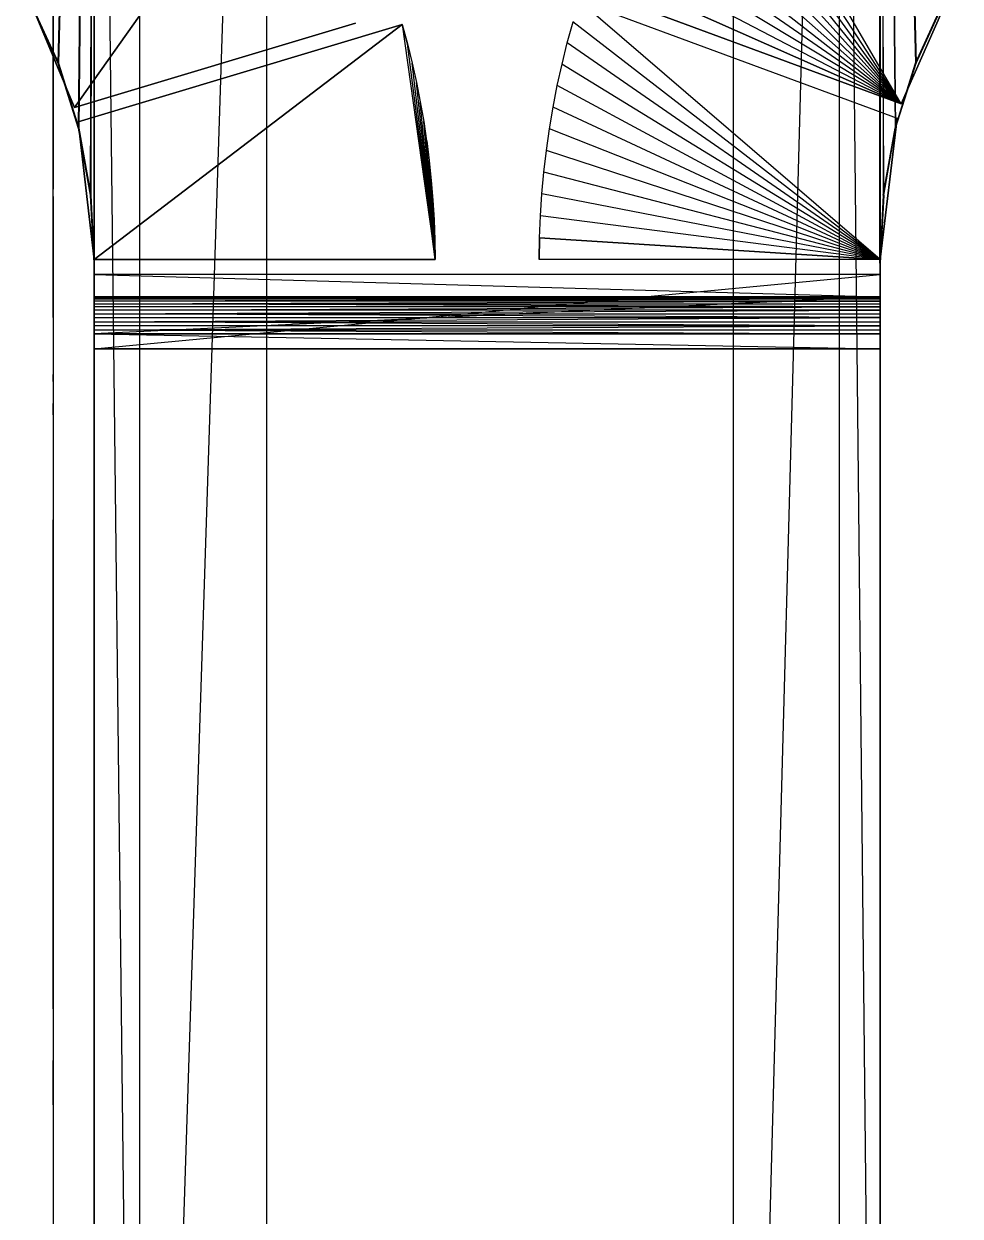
# Model space of a CAD drawing. Extents: x -41 to 47, y -35.8 to 51.3.
# Drawn here: x 16.283 to 17.546, y 42.641 to 44.248 of the extents above; entities that cross this region are included whole.
import ezdxf

# ---------------------------------------------------------------- set-up
doc = ezdxf.new("R2010")
doc.units = 0
doc.header["$MEASUREMENT"] = 0
doc.layers.add('PYDXF', color=8, linetype='CONTINUOUS')

msp = doc.modelspace()

# ---------------------------------------------------------------- linework, layer by layer
at = {"layer": 'PYDXF'}
for p, q in [((16.3771, 46.0954), (16.3289, 44.1951)), ((16.3778, 46.0954), (16.3295, 44.1951)), ((16.3771, 46.0954), (16.3563, 44.1074)), ((16.3778, 46.0954), (16.357, 44.1074)), ((16.3771, 46.0954), (16.3725, 44.0171)), ((16.3778, 46.0954), (16.3731, 44.0171)), ((16.3771, 46.0954), (16.3771, 43.9254)), ((16.3771, 46.0954), (16.3778, 43.9254)), ((16.3778, 46.0954), (16.3778, 43.9254)), ((16.3778, 46.0954), (16.3778, 40.7954)), ((16.3778, 40.7954), (16.3778, 46.0954)), ((16.3778, 46.0954), (16.4388, 40.7954)), ((16.4388, 46.0954), (16.4388, 40.7954)), ((16.6102, 46.0954), (16.4388, 40.7954)), ((16.6102, 46.0954), (16.6102, 40.7954)), ((17.24, 40.7954), (17.24, 46.0954)), ((17.24, 40.7954), (17.3825, 46.0954)), ((17.3825, 46.0954), (17.4378, 40.7954)), ((17.3825, 46.0954), (17.3825, 40.7954)), ((17.4371, 43.9254), (17.4371, 46.0954)), ((17.4371, 46.0954), (17.4417, 44.0171)), ((17.4378, 46.0954), (17.4371, 43.9254)), ((17.4371, 46.0954), (17.4579, 44.1074)), ((17.4371, 46.0954), (17.4853, 44.1951)), ((17.4378, 46.0954), (17.4378, 43.9254)), ((17.4424, 44.0171), (17.4378, 46.0954)), ((17.4378, 46.0954), (17.486, 44.1951)), ((17.4378, 46.0954), (17.4585, 44.1074)), ((17.4378, 46.0954), (17.4378, 40.7954)), ((17.4378, 40.7954), (17.4378, 46.0954)), ((17.4658, 44.1402), (17.2273, 44.5501)), ((17.4658, 44.1402), (17.2134, 44.5289)), ((16.6149, 44.5082), (16.3511, 44.1352)), ((16.3512, 44.1352), (16.6149, 44.5082)), ((17.4658, 44.1402), (17.2001, 44.5073)), ((17.4658, 44.1402), (17.1872, 44.4855)), ((16.3225, 44.2057), (16.3225, 44.4706)), ((16.3225, 44.4706), (16.3225, 44.2125)), ((17.4658, 44.1402), (17.1748, 44.4633)), ((17.4658, 44.1402), (17.1629, 44.4409)), ((17.4658, 44.1402), (17.1516, 44.4183)), ((17.4658, 44.1402), (17.1407, 44.3953)), ((17.4658, 44.1402), (17.1304, 44.3722)), ((17.4658, 44.1402), (17.1206, 44.3488)), ((17.4658, 44.1402), (17.1113, 44.3252)), ((17.4658, 44.1402), (17.5455, 44.3208)), ((17.5455, 44.3208), (17.4658, 44.1402)), ((16.3511, 44.1352), (16.2829, 44.2989)), ((16.283, 44.2989), (16.3512, 44.1352)), ((17.1026, 44.3014), (17.4658, 44.1402)), ((17.4658, 44.1402), (17.1026, 44.3014)), ((16.2906, 44.2785), (16.3289, 44.1951)), ((16.2912, 44.2785), (16.3295, 44.1951)), ((16.2912, 44.2785), (16.3289, 44.1951)), ((17.4378, 43.9302), (17.0319, 44.2792)), ((17.0319, 44.2792), (17.4605, 44.1208)), ((17.4658, 44.1402), (17.0944, 44.2774)), ((17.0944, 44.2774), (17.4658, 44.1402)), ((17.4853, 44.1951), (17.5236, 44.2785)), ((17.486, 44.1951), (17.5243, 44.2785)), ((17.486, 44.1951), (17.5236, 44.2785)), ((16.3225, 44.2125), (16.3225, 44.2537)), ((16.3511, 44.1352), (16.7301, 44.2491)), ((16.7301, 44.2491), (16.3512, 44.1352)), ((16.7931, 44.2471), (16.3562, 44.1159)), ((16.3562, 44.1159), (16.7932, 44.2471)), ((16.7931, 44.2471), (16.3777, 43.9302)), ((16.3777, 43.9302), (16.7932, 44.2471)), ((16.7931, 44.2471), (16.8376, 43.9302)), ((16.7931, 44.2471), (16.8001, 44.2213)), ((16.8001, 44.2213), (16.7932, 44.2471)), ((17.0157, 44.2224), (17.0235, 44.2509)), ((17.4378, 43.9302), (17.0234, 44.2509)), ((16.3225, 44.1855), (16.3225, 44.2125)), ((16.3225, 44.2125), (16.3225, 44.2057)), ((16.8001, 44.2213), (16.8065, 44.1953)), ((16.8376, 43.9302), (16.8001, 44.2213)), ((17.0087, 44.1937), (17.0157, 44.2224)), ((17.4378, 43.9302), (17.0157, 44.2224)), ((16.3225, 44.2057), (16.3225, 44.1922)), ((16.3289, 44.1951), (16.3563, 44.1074)), ((16.3289, 44.1951), (16.3295, 44.1951)), ((16.3295, 44.1951), (16.357, 44.1074)), ((16.3295, 44.1951), (16.3563, 44.1074)), ((16.8065, 44.1953), (16.8123, 44.1692)), ((16.8376, 43.9302), (16.8065, 44.1953)), ((17.0023, 44.1648), (17.0087, 44.1937)), ((17.4378, 43.9302), (17.0086, 44.1937)), ((17.4579, 44.1074), (17.4853, 44.1951)), ((17.4585, 44.1074), (17.486, 44.1951)), ((17.4585, 44.1074), (17.4853, 44.1951)), ((17.486, 44.1951), (17.4853, 44.1951)), ((16.3225, 44.1922), (16.3225, 44.1855)), ((16.3225, 44.0154), (16.3225, 44.1922)), ((16.3225, 44.0254), (16.3225, 44.1855)), ((16.3225, 44.1855), (16.3225, 44.0254)), ((16.8123, 44.1692), (16.8175, 44.143)), ((16.8376, 43.9302), (16.8123, 44.1692)), ((16.9967, 44.1359), (17.0023, 44.1648)), ((17.4378, 43.9302), (17.0023, 44.1648)), ((16.8376, 43.9302), (16.8175, 44.143)), ((16.8175, 44.143), (16.8221, 44.1166)), ((16.9918, 44.1067), (16.9967, 44.1359)), ((17.4378, 43.9302), (16.9967, 44.1359)), ((16.3777, 43.9302), (16.3562, 44.1159)), ((16.3563, 44.1159), (16.3777, 43.9302)), ((16.8376, 43.9302), (16.8221, 44.1166)), ((16.8221, 44.1166), (16.8261, 44.0902)), ((17.4378, 43.9302), (17.4605, 44.1208)), ((17.4605, 44.1208), (17.4378, 43.9302)), ((16.3563, 44.1074), (16.3725, 44.0171)), ((16.3563, 44.1074), (16.357, 44.1074)), ((16.357, 44.1074), (16.3731, 44.0171)), ((16.357, 44.1074), (16.3725, 44.0171)), ((16.9877, 44.0775), (16.9918, 44.1067)), ((17.4378, 43.9302), (16.9918, 44.1067)), ((17.4417, 44.0171), (17.4579, 44.1074)), ((17.4424, 44.0171), (17.4585, 44.1074)), ((17.4424, 44.0171), (17.4579, 44.1074)), ((17.4579, 44.1074), (17.4585, 44.1074)), ((16.8376, 43.9302), (16.8261, 44.0902)), ((16.8262, 44.0902), (16.8296, 44.0637)), ((16.9842, 44.0482), (16.9877, 44.0775)), ((17.4378, 43.9302), (16.9877, 44.0775)), ((16.8296, 44.0637), (16.8324, 44.0371)), ((16.8376, 43.9302), (16.8296, 44.0637)), ((16.8324, 44.0371), (16.8346, 44.0104)), ((16.8376, 43.9302), (16.8324, 44.0371)), ((16.9816, 44.0187), (16.9843, 44.0482)), ((17.4378, 43.9302), (16.9842, 44.0482)), ((16.3225, 43.9254), (16.3225, 44.0254)), ((16.3225, 44.0154), (16.3225, 44.0254)), ((16.3725, 44.0171), (16.3771, 43.9254)), ((16.3725, 44.0171), (16.3731, 44.0171)), ((16.3731, 44.0171), (16.3778, 43.9254)), ((16.3731, 44.0171), (16.3771, 43.9254)), ((16.9796, 43.9893), (16.9815, 44.0187)), ((17.4378, 43.9302), (16.9815, 44.0187)), ((17.4417, 44.0171), (17.4371, 43.9254)), ((17.4424, 44.0171), (17.4378, 43.9254)), ((17.4417, 44.0171), (17.4378, 43.9254)), ((17.4424, 44.0171), (17.4417, 44.0171)), ((16.3225, 44.0154), (16.3225, 43.9254)), ((16.3225, 43.9254), (16.3225, 44.0154)), ((16.8346, 44.0104), (16.8362, 43.9837)), ((16.8376, 43.9302), (16.8346, 44.0104)), ((16.9784, 43.9598), (16.9796, 43.9893)), ((17.4378, 43.9302), (16.9796, 43.9893)), ((16.8362, 43.9837), (16.8372, 43.957)), ((16.8376, 43.9302), (16.8362, 43.9837)), ((16.8376, 43.9302), (16.8372, 43.957)), ((16.8373, 43.957), (16.8377, 43.9302)), ((16.9784, 43.9598), (16.9779, 43.9302)), ((16.9779, 43.9302), (16.9784, 43.9598)), ((16.9784, 43.9598), (17.4378, 43.9302)), ((17.4378, 43.9302), (16.9784, 43.9598)), ((16.3225, 43.8654), (16.3225, 43.9254)), ((16.3225, 43.9254), (16.3225, 43.852)), ((16.3225, 43.9254), (16.3226, 43.8873)), ((16.3225, 43.9254), (16.3226, 43.8616)), ((16.3225, 43.9254), (16.3226, 43.9029)), ((16.3225, 43.9254), (16.3226, 43.9081)), ((16.3225, 43.9254), (16.3226, 43.8656)), ((16.3225, 43.9254), (16.3226, 43.8643)), ((16.3225, 43.9254), (16.3226, 43.8793)), ((16.3225, 43.9254), (16.3226, 43.893)), ((16.3225, 43.9254), (16.3226, 43.9044)), ((16.3225, 43.9254), (16.3226, 43.8578)), ((16.3225, 43.9254), (16.3226, 43.8995)), ((16.3225, 43.9254), (16.3226, 43.9113)), ((16.3225, 43.9254), (16.3226, 43.8769)), ((16.3225, 43.9254), (16.3226, 43.9055)), ((16.3225, 43.9254), (16.3226, 43.8912)), ((16.3225, 43.9254), (16.3226, 43.904)), ((16.3225, 43.9254), (16.3225, 43.8566)), ((16.3225, 43.9254), (16.3226, 43.898)), ((16.3225, 43.9254), (16.3226, 43.9102)), ((16.3225, 43.9254), (16.3226, 43.8761)), ((16.3225, 43.9254), (16.3226, 43.9049)), ((16.3225, 43.9254), (16.3225, 43.8542)), ((16.3226, 43.9125), (16.3225, 43.9254)), ((16.3225, 43.9254), (16.3226, 43.8965)), ((16.3225, 43.9254), (16.3225, 43.8654)), ((16.3225, 43.9254), (16.3226, 43.881)), ((16.3225, 43.9254), (16.3226, 43.8604)), ((16.3225, 43.9254), (16.3226, 43.9019)), ((16.3225, 43.9254), (16.3226, 43.8785)), ((16.3225, 43.9254), (16.3226, 43.9071)), ((16.3225, 43.9254), (16.3226, 43.8948)), ((16.3225, 43.9254), (16.3226, 43.8801)), ((16.3225, 43.9254), (16.3226, 43.8591)), ((16.3226, 43.8819), (16.3225, 43.9254)), ((16.3225, 43.9254), (16.3226, 43.9008)), ((16.3225, 43.9254), (16.3226, 43.8777)), ((16.3225, 43.9254), (16.3226, 43.9063)), ((16.3226, 43.8854), (16.3225, 43.9254)), ((16.3225, 43.9254), (16.3225, 43.8754)), ((16.3225, 43.9254), (16.3225, 43.8531)), ((16.3225, 43.9254), (16.3226, 43.8893)), ((16.3225, 43.9254), (16.3226, 43.8629)), ((16.3225, 43.9254), (16.3226, 43.9037)), ((16.3225, 43.9254), (16.3225, 43.8554)), ((16.3225, 43.9254), (16.3226, 43.9091)), ((16.3226, 43.9254), (16.3226, 43.9125)), ((16.3226, 43.9254), (16.3226, 43.9137)), ((16.3778, 43.9254), (16.3771, 43.9254)), ((16.3777, 43.9302), (16.8376, 43.9302)), ((16.8377, 43.9302), (16.3777, 43.9302)), ((17.4378, 43.9302), (16.9779, 43.9302)), ((17.4378, 43.9254), (17.4371, 43.9254)), ((16.3226, 43.9125), (16.3226, 43.9137)), ((16.3226, 43.9125), (16.3226, 43.9113)), ((16.3226, 43.9113), (16.3226, 43.9102)), ((16.3226, 43.9102), (16.3226, 43.9091)), ((16.3226, 43.9091), (16.3226, 43.9081)), ((16.3226, 43.9081), (16.3226, 43.9071)), ((16.3226, 43.9071), (16.3226, 43.9063)), ((16.3226, 43.9063), (16.3226, 43.9055)), ((16.3226, 43.9055), (16.3226, 43.9049)), ((16.3226, 43.9049), (16.3226, 43.9044)), ((16.3226, 43.9044), (16.3226, 43.904)), ((16.3226, 43.904), (16.3226, 43.9037)), ((16.3226, 43.9037), (16.3226, 43.9029)), ((16.3778, 43.91), (16.3778, 43.83)), ((16.3778, 43.91), (16.3778, 43.81)), ((16.3778, 43.91), (16.3778, 43.88)), ((16.3778, 43.88), (16.3778, 43.91)), ((17.4378, 43.91), (16.3778, 43.91)), ((16.3778, 43.91), (17.4378, 43.88)), ((16.3778, 43.81), (17.4378, 43.91)), ((17.4378, 43.91), (17.4378, 43.83)), ((17.4378, 43.91), (17.4378, 43.81)), ((17.4378, 43.88), (17.4378, 43.91)), ((17.4378, 43.91), (17.4378, 43.88)), ((16.3226, 43.9029), (16.3226, 43.9019)), ((16.3226, 43.9019), (16.3226, 43.9008)), ((16.3226, 43.9008), (16.3226, 43.8995)), ((16.3226, 43.8995), (16.3226, 43.898)), ((16.3226, 43.898), (16.3226, 43.8965)), ((16.3226, 43.8965), (16.3226, 43.8948)), ((16.3226, 43.8948), (16.3226, 43.893)), ((16.3226, 43.893), (16.3226, 43.8912)), ((16.3226, 43.8912), (16.3226, 43.8893)), ((16.3226, 43.8893), (16.3226, 43.8873)), ((16.3225, 43.8654), (16.3225, 43.8754)), ((16.3226, 43.8854), (16.3226, 43.8873)), ((16.3226, 43.8854), (16.3226, 43.8819)), ((16.3226, 43.8827), (16.3226, 43.8854)), ((16.3226, 43.8845), (16.3226, 43.8854)), ((16.3226, 43.8845), (16.3226, 43.8836)), ((16.3226, 43.8845), (16.3226, 43.8827)), ((16.3226, 43.8827), (16.3226, 43.8836)), ((16.3226, 43.8827), (16.3226, 43.8819)), ((16.3226, 43.8819), (16.3226, 43.881)), ((16.3226, 43.881), (16.3226, 43.8801)), ((16.3226, 43.8801), (16.3226, 43.8793)), ((16.3226, 43.8793), (16.3226, 43.8785)), ((16.3226, 43.8785), (16.3226, 43.8777)), ((16.3226, 43.8777), (16.3226, 43.8769)), ((16.3226, 43.8769), (16.3226, 43.8761)), ((16.3226, 43.8761), (16.3226, 43.8754)), ((16.3226, 43.8754), (16.3226, 43.8656)), ((17.4378, 43.88), (16.3778, 43.88)), ((16.3778, 43.88), (17.4378, 43.88)), ((16.3778, 43.83), (16.3778, 43.88)), ((16.3778, 43.88), (16.3778, 43.8706)), ((16.3778, 43.88), (16.3778, 43.852)), ((16.3778, 43.88), (16.3778, 43.8666)), ((16.3778, 43.8787), (16.3778, 43.88)), ((16.3778, 43.88), (16.3778, 43.8354)), ((16.3778, 43.88), (16.3778, 43.8465)), ((16.3778, 43.88), (16.3778, 43.8572)), ((17.4378, 43.88), (16.3778, 43.83)), ((16.3778, 43.88), (16.3778, 43.874)), ((16.3778, 43.8787), (17.4378, 43.88)), ((16.3778, 43.88), (16.3778, 43.841)), ((16.3778, 43.88), (16.3778, 43.8621)), ((16.3778, 43.88), (16.3778, 43.8767)), ((16.3778, 43.8787), (17.4378, 43.8787)), ((17.4378, 43.8787), (16.3778, 43.8767)), ((16.3778, 43.8767), (16.3778, 43.8787)), ((16.3778, 43.874), (16.3778, 43.8767)), ((17.4378, 43.8767), (16.3778, 43.8767)), ((17.4378, 43.8767), (16.3778, 43.874)), ((16.3778, 43.8706), (16.3778, 43.874)), ((17.4378, 43.874), (16.3778, 43.874)), ((16.3778, 43.8706), (17.4378, 43.874)), ((17.4378, 43.88), (17.4378, 43.8354)), ((17.4378, 43.88), (17.4378, 43.8666)), ((17.4378, 43.88), (17.4378, 43.83)), ((17.4378, 43.88), (17.4378, 43.8706)), ((17.4378, 43.88), (17.4378, 43.852)), ((17.4378, 43.88), (17.4378, 43.8767)), ((17.4378, 43.88), (17.4378, 43.841)), ((17.4378, 43.88), (17.4378, 43.8621)), ((17.4378, 43.88), (17.4378, 43.8572)), ((17.4378, 43.88), (17.4378, 43.874)), ((17.4378, 43.88), (17.4378, 43.8787)), ((17.4378, 43.88), (17.4378, 43.8465)), ((17.4378, 43.8787), (17.4378, 43.8767)), ((17.4378, 43.874), (17.4378, 43.8767)), ((17.4378, 43.8706), (17.4378, 43.874)), ((16.3225, 43.852), (16.3225, 43.8654)), ((16.3225, 43.8654), (16.3225, 43.8509)), ((16.3225, 43.8654), (16.3225, 43.7754)), ((16.3226, 43.8656), (16.3226, 43.8654)), ((16.3226, 43.8654), (16.3226, 43.8643)), ((16.3226, 43.8643), (16.3226, 43.8629)), ((16.3226, 43.8629), (16.3226, 43.8616)), ((16.3226, 43.8616), (16.3226, 43.8604)), ((16.3226, 43.8604), (16.3226, 43.8591)), ((16.3226, 43.8591), (16.3226, 43.8578)), ((16.3226, 43.8578), (16.3225, 43.8566)), ((16.3225, 43.8566), (16.3225, 43.8554)), ((16.3778, 43.8666), (16.3778, 43.8706)), ((17.4378, 43.8666), (16.3778, 43.8706)), ((16.3778, 43.8706), (17.4378, 43.8706)), ((16.3778, 43.8621), (16.3778, 43.8666)), ((16.3778, 43.8621), (17.4378, 43.8666)), ((17.4378, 43.8666), (16.3778, 43.8666)), ((16.3778, 43.8572), (16.3778, 43.8621)), ((17.4378, 43.8621), (16.3778, 43.8621)), ((16.3778, 43.8572), (17.4378, 43.8621)), ((16.3778, 43.852), (16.3778, 43.8572)), ((16.3778, 43.8572), (17.4378, 43.8572)), ((17.4378, 43.852), (16.3778, 43.8572)), ((17.4378, 43.8666), (17.4378, 43.8706)), ((17.4378, 43.8621), (17.4378, 43.8666)), ((17.4378, 43.8572), (17.4378, 43.8621)), ((17.4378, 43.852), (17.4378, 43.8572)), ((16.3225, 43.8554), (16.3225, 43.8542)), ((16.3225, 43.8542), (16.3225, 43.8531)), ((16.3225, 43.8531), (16.3225, 43.852)), ((16.3225, 43.852), (16.3225, 43.8509)), ((16.3225, 43.8509), (16.3225, 43.7754)), ((16.3778, 43.8465), (16.3778, 43.852)), ((16.3778, 43.8465), (17.4378, 43.852)), ((16.3778, 43.852), (17.4378, 43.852)), ((16.3778, 43.841), (16.3778, 43.8465)), ((16.3778, 43.8465), (17.4378, 43.8465)), ((17.4378, 43.841), (16.3778, 43.8465)), ((16.3778, 43.8354), (16.3778, 43.841)), ((17.4378, 43.841), (16.3778, 43.841)), ((16.3778, 43.8354), (17.4378, 43.841)), ((17.4378, 43.8465), (17.4378, 43.852)), ((17.4378, 43.841), (17.4378, 43.8465)), ((17.4378, 43.8354), (17.4378, 43.841)), ((16.3778, 43.8354), (16.3778, 43.83)), ((16.3778, 43.8354), (17.4378, 43.8354)), ((16.3778, 43.8354), (17.4378, 43.83)), ((16.3778, 43.81), (16.3778, 43.83)), ((17.4378, 43.83), (16.3778, 43.83)), ((16.3778, 43.83), (17.4378, 43.81)), ((16.3778, 43.83), (17.4378, 43.83)), ((17.4378, 43.8354), (17.4378, 43.83)), ((17.4378, 43.83), (17.4378, 43.8354)), ((17.4378, 43.81), (17.4378, 43.83)), ((16.3778, 43.81), (17.4378, 43.81)), ((17.4378, 43.81), (16.3778, 43.81)), ((16.3225, 43.7811), (16.3225, 43.7661)), ((16.3225, 43.7754), (16.3225, 42.9201)), ((16.3225, 43.7661), (16.3225, 43.7754)), ((16.3225, 43.7754), (16.3225, 43.7211)), ((16.3225, 43.7754), (16.3225, 43.7661)), ((16.3225, 43.7661), (16.3225, 43.5793)), ((16.3225, 43.7661), (16.3225, 43.7361)), ((16.3225, 43.7348), (16.3225, 43.7361)), ((16.3225, 43.7335), (16.3225, 43.7348)), ((16.3225, 43.7322), (16.3225, 43.7335)), ((16.3225, 43.7309), (16.3225, 43.7322)), ((16.3225, 43.7296), (16.3225, 43.7309)), ((16.3225, 43.7284), (16.3225, 43.7296)), ((16.3225, 43.7271), (16.3225, 43.7284)), ((16.3225, 43.7259), (16.3225, 43.7271)), ((16.3225, 43.7247), (16.3225, 43.7259)), ((16.3225, 43.7235), (16.3225, 43.7247)), ((16.3225, 43.7223), (16.3225, 43.7235)), ((16.3225, 43.7211), (16.3225, 43.7223)), ((16.3225, 43.7211), (16.3225, 43.5793)), ((16.3225, 42.9201), (16.3225, 43.5793)), ((16.3225, 43.5793), (16.3225, 42.9201)), ((16.3225, 42.9201), (16.3225, 42.7954)), ((16.3225, 42.9201), (16.3225, 42.8054)), ((16.3225, 42.9201), (16.3225, 42.8504)), ((16.3225, 42.8492), (16.3225, 42.8504)), ((16.3225, 42.8504), (16.3225, 42.7954)), ((16.3225, 42.848), (16.3225, 42.8492)), ((16.3225, 42.8468), (16.3225, 42.848)), ((16.3225, 42.8456), (16.3225, 42.8468)), ((16.3225, 42.8444), (16.3225, 42.8456)), ((16.3225, 42.8431), (16.3225, 42.8444)), ((16.3225, 42.8419), (16.3225, 42.8431)), ((16.3225, 42.8406), (16.3225, 42.8419)), ((16.3225, 42.8393), (16.3225, 42.8406)), ((16.3225, 42.838), (16.3225, 42.8393)), ((16.3225, 42.8367), (16.3225, 42.838)), ((16.3225, 42.8354), (16.3225, 42.8367)), ((16.3225, 42.8054), (16.3225, 42.8354)), ((16.3225, 42.8054), (16.3225, 42.7904)), ((16.3225, 42.7904), (16.3225, 42.8054)), ((16.3225, 42.7954), (16.3225, 42.8054)), ((16.3225, 42.7954), (16.3225, 42.7054)), ((16.3225, 42.7954), (16.3225, 42.7056)), ((16.3225, 42.7056), (16.3225, 42.7032)), ((16.3225, 42.7056), (16.3225, 42.7054)), ((16.3225, 42.7054), (16.3225, 42.6704)), ((16.3225, 42.7032), (16.3225, 42.7006)), ((16.3225, 42.7006), (16.3225, 42.6976)), ((16.3225, 42.6976), (16.3225, 42.6945)), ((16.3225, 42.6945), (16.3226, 42.6913)), ((16.3226, 42.6913), (16.3226, 42.6879)), ((16.3226, 42.6879), (16.3226, 42.6846)), ((16.3226, 42.6846), (16.3225, 42.6814)), ((16.3225, 42.6814), (16.3225, 42.6783)), ((16.3225, 42.6783), (16.3225, 42.6754)), ((16.3225, 42.6754), (16.3225, 42.6727)), ((16.3225, 42.6727), (16.3225, 42.6705)), ((16.3225, 42.6705), (16.3225, 42.6704)), ((16.3225, 42.6704), (16.3225, 42.6054))]:
    msp.add_line(p, q, dxfattribs=at)

doc.saveas('drawing.dxf')
